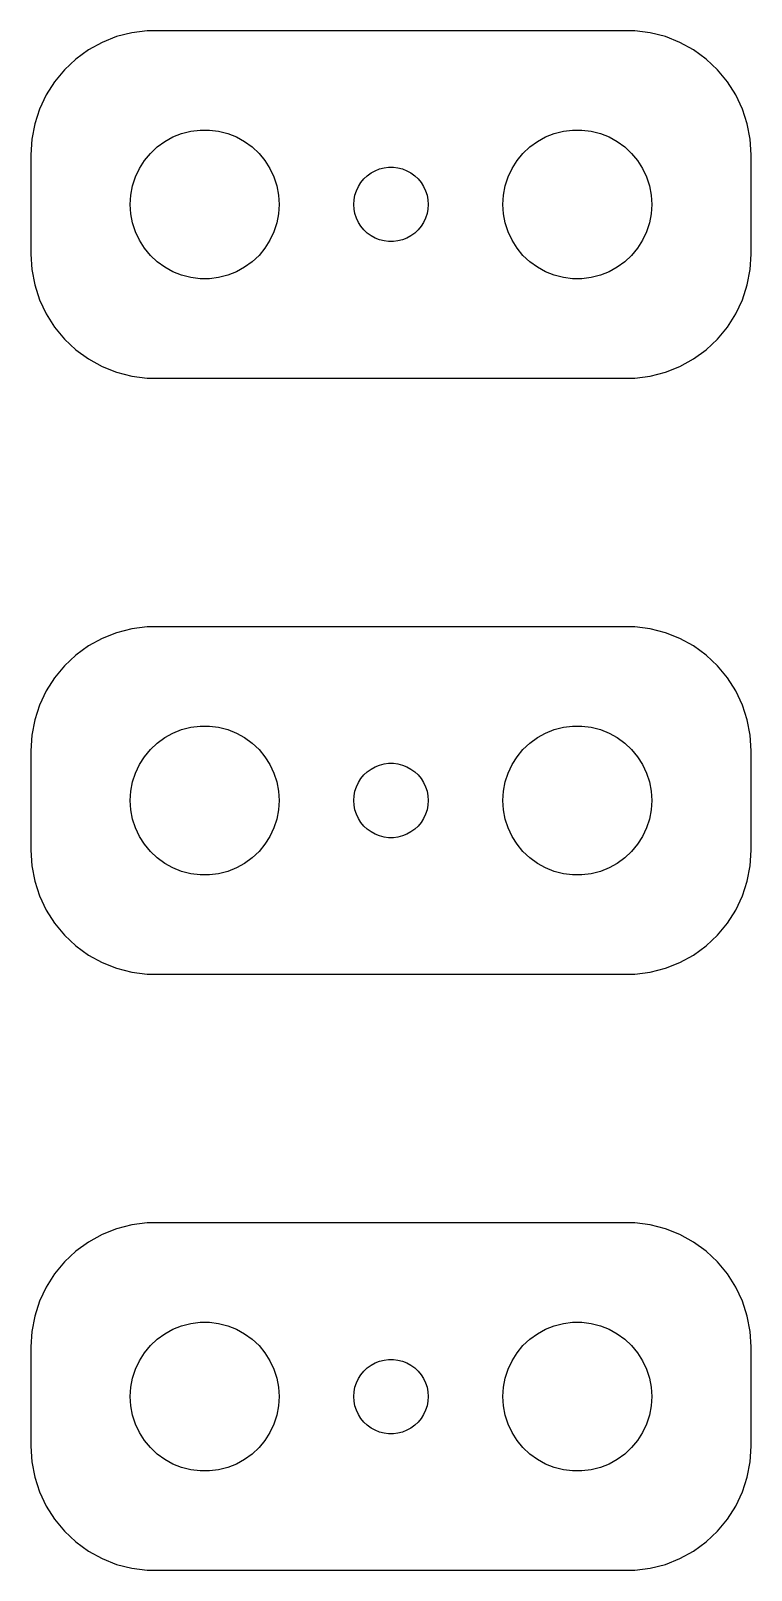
# Model space of a CAD drawing. Header units: metres. Extents: x -14.5 to 14.5, y 41 to 103.
import ezdxf

# ---------------------------------------------------------------- set-up
doc = ezdxf.new("R2010")
doc.units = ezdxf.units.M

msp = doc.modelspace()

# ---------------------------------------------------------------- linework, layer by layer
for p, q in [((-10.4369, 102.911), (-11.0451, 102.755)), ((-9.81395, 102.99), (-10.4369, 102.911)), ((9.81395, 102.99), (-9.81395, 102.99)), ((10.4369, 102.911), (9.81395, 102.99)), ((11.0451, 102.755), (10.4369, 102.911)), ((-11.6289, 102.524), (-12.1791, 102.222)), ((-11.0451, 102.755), (-11.6289, 102.524)), ((11.6289, 102.524), (11.0451, 102.755)), ((12.1791, 102.222), (11.6289, 102.524)), ((-12.6871, 101.853), (-13.1448, 101.423)), ((-12.1791, 102.222), (-12.6871, 101.853)), ((12.6871, 101.853), (12.1791, 102.222)), ((13.1448, 101.423), (12.6871, 101.853)), ((-13.1448, 101.423), (-13.5451, 100.939)), ((13.5451, 100.939), (13.1448, 101.423)), ((-13.8815, 100.409), (-14.1489, 99.8406)), ((-13.5451, 100.939), (-13.8815, 100.409)), ((13.8815, 100.409), (13.5451, 100.939)), ((14.1489, 99.8406), (13.8815, 100.409)), ((-14.1489, 99.8406), (-14.3429, 99.2434)), ((14.3429, 99.2434), (14.1489, 99.8406)), ((-14.3429, 99.2434), (-14.4606, 98.6267)), ((14.4606, 98.6267), (14.3429, 99.2434)), ((-14.4606, 98.6267), (-14.5, 98)), ((-9.10747, 98.533), (-8.77733, 98.7145)), ((-8.77733, 98.7145), (-8.42705, 98.8532)), ((-8.42705, 98.8532), (-8.06213, 98.9469)), ((-8.06213, 98.9469), (-7.68837, 98.9941)), ((-7.68837, 98.9941), (-7.31161, 98.9941)), ((-7.31161, 98.9941), (-6.93785, 98.9469)), ((-6.93785, 98.9469), (-6.57294, 98.8532)), ((-6.57294, 98.8532), (-6.22266, 98.7145)), ((-6.22266, 98.7145), (-5.89252, 98.533)), ((5.89252, 98.533), (6.22266, 98.7145)), ((6.22266, 98.7145), (6.57294, 98.8532)), ((6.57294, 98.8532), (6.93785, 98.9469)), ((6.93785, 98.9469), (7.31161, 98.9941)), ((7.31161, 98.9941), (7.68837, 98.9941)), ((7.68837, 98.9941), (8.06213, 98.9469)), ((8.06213, 98.9469), (8.42705, 98.8532)), ((8.42705, 98.8532), (8.77733, 98.7145)), ((8.77733, 98.7145), (9.10747, 98.533)), ((14.5, 98), (14.4606, 98.6267)), ((-14.5, 98), (-14.5, 94)), ((-9.92705, 97.7634), (-9.6869, 98.0536)), ((-9.6869, 98.0536), (-9.41226, 98.3115)), ((-9.41226, 98.3115), (-9.10747, 98.533)), ((-5.89252, 98.533), (-5.58772, 98.3115)), ((-5.58772, 98.3115), (-5.31308, 98.0536)), ((-5.31308, 98.0536), (-5.07294, 97.7634)), ((5.07294, 97.7634), (5.31308, 98.0536)), ((5.31308, 98.0536), (5.58772, 98.3115)), ((5.58772, 98.3115), (5.89252, 98.533)), ((9.10747, 98.533), (9.41226, 98.3115)), ((9.41226, 98.3115), (9.6869, 98.0536)), ((9.6869, 98.0536), (9.92705, 97.7634)), ((14.5, 94), (14.5, 98)), ((-10.2893, 97.1044), (-10.1289, 97.4453)), ((-10.1289, 97.4453), (-9.92705, 97.7634)), ((-5.07294, 97.7634), (-4.87108, 97.4453)), ((-4.87108, 97.4453), (-4.71066, 97.1044)), ((-0.803726, 97.2665), (-0.638657, 97.3572)), ((-0.638657, 97.3572), (-0.463516, 97.4266)), ((-0.463516, 97.4266), (-0.281067, 97.4734)), ((-0.281067, 97.4734), (-0.094177, 97.497)), ((-0.094177, 97.497), (0.094177, 97.497)), ((0.094177, 97.497), (0.281067, 97.4734)), ((0.281067, 97.4734), (0.463516, 97.4266)), ((0.463516, 97.4266), (0.638657, 97.3572)), ((0.638657, 97.3572), (0.803726, 97.2665)), ((4.71066, 97.1044), (4.87108, 97.4453)), ((4.87108, 97.4453), (5.07294, 97.7634)), ((9.92705, 97.7634), (10.1289, 97.4453)), ((10.1289, 97.4453), (10.2893, 97.1044)), ((-10.4763, 96.376), (-10.4057, 96.7461)), ((-10.4057, 96.7461), (-10.2893, 97.1044)), ((-4.71066, 97.1044), (-4.59424, 96.7461)), ((-4.59424, 96.7461), (-4.52365, 96.376)), ((-1.39465, 96.5522), (-1.31445, 96.7226)), ((-1.31445, 96.7226), (-1.21352, 96.8817)), ((-1.21352, 96.8817), (-1.09344, 97.0268)), ((-1.09344, 97.0268), (-0.956131, 97.1558)), ((-0.956131, 97.1558), (-0.803726, 97.2665)), ((0.803726, 97.2665), (0.956131, 97.1558)), ((0.956131, 97.1558), (1.09344, 97.0268)), ((1.09344, 97.0268), (1.21352, 96.8817)), ((1.21352, 96.8817), (1.31445, 96.7226)), ((1.31445, 96.7226), (1.39465, 96.5522)), ((4.52365, 96.376), (4.59424, 96.7461)), ((4.59424, 96.7461), (4.71066, 97.1044)), ((10.2893, 97.1044), (10.4057, 96.7461)), ((10.4057, 96.7461), (10.4763, 96.376)), ((-10.5, 96), (-10.4763, 96.376)), ((-4.52365, 96.376), (-4.5, 96)), ((-1.5, 96), (-1.48816, 96.188)), ((-1.48816, 96.188), (-1.45287, 96.373)), ((-1.45287, 96.373), (-1.39465, 96.5522)), ((1.39465, 96.5522), (1.45287, 96.373)), ((1.45287, 96.373), (1.48816, 96.188)), ((1.48816, 96.188), (1.5, 96)), ((4.5, 96), (4.52365, 96.376)), ((10.4763, 96.376), (10.5, 96)), ((-10.4763, 95.624), (-10.5, 96)), ((-10.4057, 95.2539), (-10.4763, 95.624)), ((-4.52365, 95.624), (-4.59424, 95.2539)), ((-4.5, 96), (-4.52365, 95.624)), ((-1.48816, 95.812), (-1.5, 96)), ((-1.45287, 95.627), (-1.48816, 95.812)), ((-1.39465, 95.4478), (-1.45287, 95.627)), ((1.45287, 95.627), (1.39465, 95.4478)), ((1.48816, 95.812), (1.45287, 95.627)), ((1.5, 96), (1.48816, 95.812)), ((4.52365, 95.624), (4.5, 96)), ((4.59424, 95.2539), (4.52365, 95.624)), ((10.4763, 95.624), (10.4057, 95.2539)), ((10.5, 96), (10.4763, 95.624)), ((-10.2893, 94.8956), (-10.4057, 95.2539)), ((-10.1289, 94.5547), (-10.2893, 94.8956)), ((-4.71066, 94.8956), (-4.87108, 94.5547)), ((-4.59424, 95.2539), (-4.71066, 94.8956)), ((-1.31445, 95.2774), (-1.39465, 95.4478)), ((-1.21352, 95.1183), (-1.31445, 95.2774)), ((-1.09344, 94.9732), (-1.21352, 95.1183)), ((-0.956131, 94.8442), (-1.09344, 94.9732)), ((-0.803726, 94.7335), (-0.956131, 94.8442)), ((0.956131, 94.8442), (0.803726, 94.7335)), ((1.09344, 94.9732), (0.956131, 94.8442)), ((1.21352, 95.1183), (1.09344, 94.9732)), ((1.31445, 95.2774), (1.21352, 95.1183)), ((1.39465, 95.4478), (1.31445, 95.2774)), ((4.71066, 94.8956), (4.59424, 95.2539)), ((4.87108, 94.5547), (4.71066, 94.8956)), ((10.2893, 94.8956), (10.1289, 94.5547)), ((10.4057, 95.2539), (10.2893, 94.8956)), ((-9.92705, 94.2366), (-10.1289, 94.5547)), ((-9.6869, 93.9464), (-9.92705, 94.2366)), ((-5.07294, 94.2366), (-5.31308, 93.9464)), ((-4.87108, 94.5547), (-5.07294, 94.2366)), ((-0.638657, 94.6428), (-0.803726, 94.7335)), ((-0.463516, 94.5734), (-0.638657, 94.6428)), ((-0.281067, 94.5266), (-0.463516, 94.5734)), ((-0.094177, 94.503), (-0.281067, 94.5266)), ((0.094177, 94.503), (-0.094177, 94.503)), ((0.281067, 94.5266), (0.094177, 94.503)), ((0.463516, 94.5734), (0.281067, 94.5266)), ((0.638657, 94.6428), (0.463516, 94.5734)), ((0.803726, 94.7335), (0.638657, 94.6428)), ((5.07294, 94.2366), (4.87108, 94.5547)), ((5.31308, 93.9464), (5.07294, 94.2366)), ((9.92705, 94.2366), (9.6869, 93.9464)), ((10.1289, 94.5547), (9.92705, 94.2366)), ((-14.5, 94), (-14.4606, 93.3733)), ((-9.41226, 93.6885), (-9.6869, 93.9464)), ((-9.10747, 93.467), (-9.41226, 93.6885)), ((-5.58772, 93.6885), (-5.89252, 93.467)), ((-5.31308, 93.9464), (-5.58772, 93.6885)), ((5.58772, 93.6885), (5.31308, 93.9464)), ((5.89252, 93.467), (5.58772, 93.6885)), ((9.41226, 93.6885), (9.10747, 93.467)), ((9.6869, 93.9464), (9.41226, 93.6885)), ((14.4606, 93.3733), (14.5, 94)), ((-14.4606, 93.3733), (-14.3429, 92.7566)), ((-8.77733, 93.2855), (-9.10747, 93.467)), ((-8.42705, 93.1468), (-8.77733, 93.2855)), ((-8.06213, 93.0531), (-8.42705, 93.1468)), ((-7.68837, 93.0059), (-8.06213, 93.0531)), ((-7.31161, 93.0059), (-7.68837, 93.0059)), ((-6.93785, 93.0531), (-7.31161, 93.0059)), ((-6.57294, 93.1468), (-6.93785, 93.0531)), ((-6.22266, 93.2855), (-6.57294, 93.1468)), ((-5.89252, 93.467), (-6.22266, 93.2855)), ((6.22266, 93.2855), (5.89252, 93.467)), ((6.57294, 93.1468), (6.22266, 93.2855)), ((6.93785, 93.0531), (6.57294, 93.1468)), ((7.31161, 93.0059), (6.93785, 93.0531)), ((7.68837, 93.0059), (7.31161, 93.0059)), ((8.06213, 93.0531), (7.68837, 93.0059)), ((8.42705, 93.1468), (8.06213, 93.0531)), ((8.77733, 93.2855), (8.42705, 93.1468)), ((9.10747, 93.467), (8.77733, 93.2855)), ((14.3429, 92.7566), (14.4606, 93.3733)), ((-14.3429, 92.7566), (-14.1489, 92.1594)), ((14.1489, 92.1594), (14.3429, 92.7566)), ((-14.1489, 92.1594), (-13.8815, 91.5912)), ((13.8815, 91.5912), (14.1489, 92.1594)), ((-13.8815, 91.5912), (-13.5451, 91.0611)), ((13.5451, 91.0611), (13.8815, 91.5912)), ((-13.5451, 91.0611), (-13.1448, 90.5773)), ((-13.1448, 90.5773), (-12.6871, 90.1474)), ((12.6871, 90.1474), (13.1448, 90.5773)), ((13.1448, 90.5773), (13.5451, 91.0611)), ((-12.6871, 90.1474), (-12.1791, 89.7784)), ((12.1791, 89.7784), (12.6871, 90.1474)), ((-12.1791, 89.7784), (-11.6289, 89.4759)), ((-11.6289, 89.4759), (-11.0451, 89.2447)), ((11.0451, 89.2447), (11.6289, 89.4759)), ((11.6289, 89.4759), (12.1791, 89.7784)), ((-11.0451, 89.2447), (-10.4369, 89.0886)), ((-10.4369, 89.0886), (-9.81395, 89.0099)), ((-9.81395, 89.0099), (9.81395, 89.0099)), ((9.81395, 89.0099), (10.4369, 89.0886)), ((10.4369, 89.0886), (11.0451, 89.2447)), ((-11.0451, 78.7553), (-11.6289, 78.5241)), ((-10.4369, 78.9114), (-11.0451, 78.7553)), ((-9.81395, 78.9901), (-10.4369, 78.9114)), ((9.81395, 78.9901), (-9.81395, 78.9901)), ((10.4369, 78.9114), (9.81395, 78.9901)), ((11.0451, 78.7553), (10.4369, 78.9114)), ((11.6289, 78.5241), (11.0451, 78.7553)), ((-12.1791, 78.2216), (-12.6871, 77.8526)), ((-11.6289, 78.5241), (-12.1791, 78.2216)), ((12.1791, 78.2216), (11.6289, 78.5241)), ((12.6871, 77.8526), (12.1791, 78.2216)), ((-12.6871, 77.8526), (-13.1448, 77.4227)), ((13.1448, 77.4227), (12.6871, 77.8526)), ((-13.5451, 76.9389), (-13.8815, 76.4088)), ((-13.1448, 77.4227), (-13.5451, 76.9389)), ((13.5451, 76.9389), (13.1448, 77.4227)), ((13.8815, 76.4088), (13.5451, 76.9389)), ((-13.8815, 76.4088), (-14.1489, 75.8406)), ((14.1489, 75.8406), (13.8815, 76.4088)), ((-14.1489, 75.8406), (-14.3429, 75.2434)), ((14.3429, 75.2434), (14.1489, 75.8406)), ((-14.3429, 75.2434), (-14.4606, 74.6267)), ((14.4606, 74.6267), (14.3429, 75.2434)), ((-14.4606, 74.6267), (-14.5, 74)), ((-9.41226, 74.3115), (-9.10747, 74.533)), ((-9.10747, 74.533), (-8.77733, 74.7145)), ((-8.77733, 74.7145), (-8.42705, 74.8532)), ((-8.42705, 74.8532), (-8.06213, 74.9469)), ((-8.06213, 74.9469), (-7.68837, 74.9941)), ((-7.68837, 74.9941), (-7.31161, 74.9941)), ((-7.31161, 74.9941), (-6.93785, 74.9469)), ((-6.93785, 74.9469), (-6.57294, 74.8532)), ((-6.57294, 74.8532), (-6.22266, 74.7145)), ((-6.22266, 74.7145), (-5.89252, 74.533)), ((-5.89252, 74.533), (-5.58772, 74.3115)), ((5.58772, 74.3115), (5.89252, 74.533)), ((5.89252, 74.533), (6.22266, 74.7145)), ((6.22266, 74.7145), (6.57294, 74.8532)), ((6.57294, 74.8532), (6.93785, 74.9469)), ((6.93785, 74.9469), (7.31161, 74.9941)), ((7.31161, 74.9941), (7.68837, 74.9941)), ((7.68837, 74.9941), (8.06213, 74.9469)), ((8.06213, 74.9469), (8.42705, 74.8532)), ((8.42705, 74.8532), (8.77733, 74.7145)), ((8.77733, 74.7145), (9.10747, 74.533)), ((9.10747, 74.533), (9.41226, 74.3115)), ((14.5, 74), (14.4606, 74.6267)), ((-14.5, 74), (-14.5, 70)), ((-10.1289, 73.4453), (-9.92705, 73.7634)), ((-9.92705, 73.7634), (-9.6869, 74.0536)), ((-9.6869, 74.0536), (-9.41226, 74.3115)), ((-5.58772, 74.3115), (-5.31308, 74.0536)), ((-5.31308, 74.0536), (-5.07294, 73.7634)), ((-5.07294, 73.7634), (-4.87108, 73.4453)), ((4.87108, 73.4453), (5.07294, 73.7634)), ((5.07294, 73.7634), (5.31308, 74.0536)), ((5.31308, 74.0536), (5.58772, 74.3115)), ((9.41226, 74.3115), (9.6869, 74.0536)), ((9.6869, 74.0536), (9.92705, 73.7634)), ((9.92705, 73.7634), (10.1289, 73.4453)), ((14.5, 70), (14.5, 74)), ((-10.2893, 73.1044), (-10.1289, 73.4453)), ((-4.87108, 73.4453), (-4.71066, 73.1044)), ((-1.09344, 73.0268), (-0.956131, 73.1558)), ((-0.956131, 73.1558), (-0.803726, 73.2665)), ((-0.803726, 73.2665), (-0.638657, 73.3572)), ((-0.638657, 73.3572), (-0.463516, 73.4266)), ((-0.463516, 73.4266), (-0.281067, 73.4734)), ((-0.281067, 73.4734), (-0.094177, 73.497)), ((-0.094177, 73.497), (0.094177, 73.497)), ((0.094177, 73.497), (0.281067, 73.4734)), ((0.281067, 73.4734), (0.463516, 73.4266)), ((0.463516, 73.4266), (0.638657, 73.3572)), ((0.638657, 73.3572), (0.803726, 73.2665)), ((0.803726, 73.2665), (0.956131, 73.1558)), ((0.956131, 73.1558), (1.09344, 73.0268)), ((4.71066, 73.1044), (4.87108, 73.4453)), ((10.1289, 73.4453), (10.2893, 73.1044)), ((-10.4763, 72.376), (-10.4057, 72.7461)), ((-10.4057, 72.7461), (-10.2893, 73.1044)), ((-4.71066, 73.1044), (-4.59424, 72.7461)), ((-4.59424, 72.7461), (-4.52365, 72.376)), ((-1.45287, 72.373), (-1.39465, 72.5522)), ((-1.39465, 72.5522), (-1.31445, 72.7226)), ((-1.31445, 72.7226), (-1.21352, 72.8817)), ((-1.21352, 72.8817), (-1.09344, 73.0268)), ((1.09344, 73.0268), (1.21352, 72.8817)), ((1.21352, 72.8817), (1.31445, 72.7226)), ((1.31445, 72.7226), (1.39465, 72.5522)), ((1.39465, 72.5522), (1.45287, 72.373)), ((4.52365, 72.376), (4.59424, 72.7461)), ((4.59424, 72.7461), (4.71066, 73.1044)), ((10.2893, 73.1044), (10.4057, 72.7461)), ((10.4057, 72.7461), (10.4763, 72.376)), ((-10.5, 72), (-10.4763, 72.376)), ((-10.4763, 71.624), (-10.5, 72)), ((-4.52365, 72.376), (-4.5, 72)), ((-4.5, 72), (-4.52365, 71.624)), ((-1.5, 72), (-1.48816, 72.188)), ((-1.48816, 71.812), (-1.5, 72)), ((-1.48816, 72.188), (-1.45287, 72.373)), ((1.45287, 72.373), (1.48816, 72.188)), ((1.48816, 72.188), (1.5, 72)), ((1.5, 72), (1.48816, 71.812)), ((4.5, 72), (4.52365, 72.376)), ((4.52365, 71.624), (4.5, 72)), ((10.4763, 72.376), (10.5, 72)), ((10.5, 72), (10.4763, 71.624)), ((-10.4057, 71.2539), (-10.4763, 71.624)), ((-4.52365, 71.624), (-4.59424, 71.2539)), ((-1.45287, 71.627), (-1.48816, 71.812)), ((-1.39465, 71.4478), (-1.45287, 71.627)), ((-1.31445, 71.2774), (-1.39465, 71.4478)), ((-1.21352, 71.1183), (-1.31445, 71.2774)), ((1.31445, 71.2774), (1.21352, 71.1183)), ((1.39465, 71.4478), (1.31445, 71.2774)), ((1.45287, 71.627), (1.39465, 71.4478)), ((1.48816, 71.812), (1.45287, 71.627)), ((4.59424, 71.2539), (4.52365, 71.624)), ((10.4763, 71.624), (10.4057, 71.2539)), ((-10.2893, 70.8956), (-10.4057, 71.2539)), ((-10.1289, 70.5547), (-10.2893, 70.8956)), ((-4.71066, 70.8956), (-4.87108, 70.5547)), ((-4.59424, 71.2539), (-4.71066, 70.8956)), ((-1.09344, 70.9732), (-1.21352, 71.1183)), ((-0.956131, 70.8442), (-1.09344, 70.9732)), ((-0.803726, 70.7335), (-0.956131, 70.8442)), ((-0.638657, 70.6428), (-0.803726, 70.7335)), ((0.803726, 70.7335), (0.638657, 70.6428)), ((0.956131, 70.8442), (0.803726, 70.7335)), ((1.09344, 70.9732), (0.956131, 70.8442)), ((1.21352, 71.1183), (1.09344, 70.9732)), ((4.71066, 70.8956), (4.59424, 71.2539)), ((4.87108, 70.5547), (4.71066, 70.8956)), ((10.2893, 70.8956), (10.1289, 70.5547)), ((10.4057, 71.2539), (10.2893, 70.8956)), ((-9.92705, 70.2366), (-10.1289, 70.5547)), ((-9.6869, 69.9464), (-9.92705, 70.2366)), ((-5.07294, 70.2366), (-5.31308, 69.9464)), ((-4.87108, 70.5547), (-5.07294, 70.2366)), ((-0.463516, 70.5734), (-0.638657, 70.6428)), ((-0.281067, 70.5266), (-0.463516, 70.5734)), ((-0.094177, 70.503), (-0.281067, 70.5266)), ((0.094177, 70.503), (-0.094177, 70.503)), ((0.281067, 70.5266), (0.094177, 70.503)), ((0.463516, 70.5734), (0.281067, 70.5266)), ((0.638657, 70.6428), (0.463516, 70.5734)), ((5.07294, 70.2366), (4.87108, 70.5547)), ((5.31308, 69.9464), (5.07294, 70.2366)), ((9.92705, 70.2366), (9.6869, 69.9464)), ((10.1289, 70.5547), (9.92705, 70.2366)), ((-14.5, 70), (-14.4606, 69.3733)), ((-9.41226, 69.6885), (-9.6869, 69.9464)), ((-9.10747, 69.467), (-9.41226, 69.6885)), ((-8.77733, 69.2855), (-9.10747, 69.467)), ((-5.89252, 69.467), (-6.22266, 69.2855)), ((-5.58772, 69.6885), (-5.89252, 69.467)), ((-5.31308, 69.9464), (-5.58772, 69.6885)), ((5.58772, 69.6885), (5.31308, 69.9464)), ((5.89252, 69.467), (5.58772, 69.6885)), ((6.22266, 69.2855), (5.89252, 69.467)), ((9.10747, 69.467), (8.77733, 69.2855)), ((9.41226, 69.6885), (9.10747, 69.467)), ((9.6869, 69.9464), (9.41226, 69.6885)), ((14.4606, 69.3733), (14.5, 70)), ((-14.4606, 69.3733), (-14.3429, 68.7566)), ((-8.42705, 69.1468), (-8.77733, 69.2855)), ((-8.06213, 69.0531), (-8.42705, 69.1468)), ((-7.68837, 69.0059), (-8.06213, 69.0531)), ((-7.31161, 69.0059), (-7.68837, 69.0059)), ((-6.93785, 69.0531), (-7.31161, 69.0059)), ((-6.57294, 69.1468), (-6.93785, 69.0531)), ((-6.22266, 69.2855), (-6.57294, 69.1468)), ((6.57294, 69.1468), (6.22266, 69.2855)), ((6.93785, 69.0531), (6.57294, 69.1468)), ((7.31161, 69.0059), (6.93785, 69.0531)), ((7.68837, 69.0059), (7.31161, 69.0059)), ((8.06213, 69.0531), (7.68837, 69.0059)), ((8.42705, 69.1468), (8.06213, 69.0531)), ((8.77733, 69.2855), (8.42705, 69.1468)), ((14.3429, 68.7566), (14.4606, 69.3733)), ((-14.3429, 68.7566), (-14.1489, 68.1594)), ((14.1489, 68.1594), (14.3429, 68.7566)), ((-14.1489, 68.1594), (-13.8815, 67.5912)), ((-13.8815, 67.5912), (-13.5451, 67.0611)), ((13.5451, 67.0611), (13.8815, 67.5912)), ((13.8815, 67.5912), (14.1489, 68.1594)), ((-13.5451, 67.0611), (-13.1448, 66.5773)), ((13.1448, 66.5773), (13.5451, 67.0611)), ((-13.1448, 66.5773), (-12.6871, 66.1474)), ((12.6871, 66.1474), (13.1448, 66.5773)), ((-12.6871, 66.1474), (-12.1791, 65.7784)), ((-12.1791, 65.7784), (-11.6289, 65.4759)), ((11.6289, 65.4759), (12.1791, 65.7784)), ((12.1791, 65.7784), (12.6871, 66.1474)), ((-11.6289, 65.4759), (-11.0451, 65.2447)), ((-11.0451, 65.2447), (-10.4369, 65.0886)), ((-10.4369, 65.0886), (-9.81395, 65.0099)), ((9.81395, 65.0099), (10.4369, 65.0886)), ((10.4369, 65.0886), (11.0451, 65.2447)), ((11.0451, 65.2447), (11.6289, 65.4759)), ((-9.81395, 65.0099), (9.81395, 65.0099)), ((-11.0451, 54.7553), (-11.6289, 54.5241)), ((-10.4369, 54.9114), (-11.0451, 54.7553)), ((-9.81395, 54.9901), (-10.4369, 54.9114)), ((9.81395, 54.9901), (-9.81395, 54.9901)), ((10.4369, 54.9114), (9.81395, 54.9901)), ((11.0451, 54.7553), (10.4369, 54.9114)), ((11.6289, 54.5241), (11.0451, 54.7553)), ((-12.1791, 54.2216), (-12.6871, 53.8526)), ((-11.6289, 54.5241), (-12.1791, 54.2216)), ((12.1791, 54.2216), (11.6289, 54.5241)), ((12.6871, 53.8526), (12.1791, 54.2216)), ((-13.1448, 53.4227), (-13.5451, 52.9389)), ((-12.6871, 53.8526), (-13.1448, 53.4227)), ((13.1448, 53.4227), (12.6871, 53.8526)), ((13.5451, 52.9389), (13.1448, 53.4227)), ((-13.5451, 52.9389), (-13.8815, 52.4088)), ((13.8815, 52.4088), (13.5451, 52.9389)), ((-13.8815, 52.4088), (-14.1489, 51.8406)), ((14.1489, 51.8406), (13.8815, 52.4088)), ((-14.1489, 51.8406), (-14.3429, 51.2434)), ((14.3429, 51.2434), (14.1489, 51.8406)), ((-14.3429, 51.2434), (-14.4606, 50.6267)), ((-8.77733, 50.7145), (-8.42705, 50.8532)), ((-8.42705, 50.8532), (-8.06213, 50.9469)), ((-8.06213, 50.9469), (-7.68837, 50.9941)), ((-7.68837, 50.9941), (-7.31161, 50.9941)), ((-7.31161, 50.9941), (-6.93785, 50.9469)), ((-6.93785, 50.9469), (-6.57294, 50.8532)), ((-6.57294, 50.8532), (-6.22266, 50.7145)), ((6.22266, 50.7145), (6.57294, 50.8532)), ((6.57294, 50.8532), (6.93785, 50.9469)), ((6.93785, 50.9469), (7.31161, 50.9941)), ((7.31161, 50.9941), (7.68837, 50.9941)), ((7.68837, 50.9941), (8.06213, 50.9469)), ((8.06213, 50.9469), (8.42705, 50.8532)), ((8.42705, 50.8532), (8.77733, 50.7145)), ((14.4606, 50.6267), (14.3429, 51.2434)), ((-14.4606, 50.6267), (-14.5, 50)), ((-9.6869, 50.0536), (-9.41226, 50.3115)), ((-9.41226, 50.3115), (-9.10747, 50.533)), ((-9.10747, 50.533), (-8.77733, 50.7145)), ((-6.22266, 50.7145), (-5.89252, 50.533)), ((-5.89252, 50.533), (-5.58772, 50.3115)), ((-5.58772, 50.3115), (-5.31308, 50.0536)), ((5.31308, 50.0536), (5.58772, 50.3115)), ((5.58772, 50.3115), (5.89252, 50.533)), ((5.89252, 50.533), (6.22266, 50.7145)), ((8.77733, 50.7145), (9.10747, 50.533)), ((9.10747, 50.533), (9.41226, 50.3115)), ((9.41226, 50.3115), (9.6869, 50.0536)), ((14.5, 50), (14.4606, 50.6267)), ((-14.5, 50), (-14.5, 46)), ((-10.1289, 49.4453), (-9.92705, 49.7634)), ((-9.92705, 49.7634), (-9.6869, 50.0536)), ((-5.31308, 50.0536), (-5.07294, 49.7634)), ((-5.07294, 49.7634), (-4.87108, 49.4453)), ((4.87108, 49.4453), (5.07294, 49.7634)), ((5.07294, 49.7634), (5.31308, 50.0536)), ((9.6869, 50.0536), (9.92705, 49.7634)), ((9.92705, 49.7634), (10.1289, 49.4453)), ((14.5, 46), (14.5, 50)), ((-10.4057, 48.7461), (-10.2893, 49.1044)), ((-10.2893, 49.1044), (-10.1289, 49.4453)), ((-4.87108, 49.4453), (-4.71066, 49.1044)), ((-4.71066, 49.1044), (-4.59424, 48.7461)), ((-1.21352, 48.8817), (-1.09344, 49.0268)), ((-1.09344, 49.0268), (-0.956131, 49.1558)), ((-0.956131, 49.1558), (-0.803726, 49.2665)), ((-0.803726, 49.2665), (-0.638657, 49.3572)), ((-0.638657, 49.3572), (-0.463516, 49.4266)), ((-0.463516, 49.4266), (-0.281067, 49.4734)), ((-0.281067, 49.4734), (-0.094177, 49.497)), ((-0.094177, 49.497), (0.094177, 49.497)), ((0.094177, 49.497), (0.281067, 49.4734)), ((0.281067, 49.4734), (0.463516, 49.4266)), ((0.463516, 49.4266), (0.638657, 49.3572)), ((0.638657, 49.3572), (0.803726, 49.2665)), ((0.803726, 49.2665), (0.956131, 49.1558)), ((0.956131, 49.1558), (1.09344, 49.0268)), ((1.09344, 49.0268), (1.21352, 48.8817)), ((4.59424, 48.7461), (4.71066, 49.1044)), ((4.71066, 49.1044), (4.87108, 49.4453)), ((10.1289, 49.4453), (10.2893, 49.1044)), ((10.2893, 49.1044), (10.4057, 48.7461)), ((-10.5, 48), (-10.4763, 48.376)), ((-10.4763, 48.376), (-10.4057, 48.7461)), ((-4.59424, 48.7461), (-4.52365, 48.376)), ((-4.52365, 48.376), (-4.5, 48)), ((-1.48816, 48.188), (-1.45287, 48.373)), ((-1.45287, 48.373), (-1.39465, 48.5522)), ((-1.39465, 48.5522), (-1.31445, 48.7226)), ((-1.31445, 48.7226), (-1.21352, 48.8817)), ((1.21352, 48.8817), (1.31445, 48.7226)), ((1.31445, 48.7226), (1.39465, 48.5522)), ((1.39465, 48.5522), (1.45287, 48.373)), ((1.45287, 48.373), (1.48816, 48.188)), ((4.5, 48), (4.52365, 48.376)), ((4.52365, 48.376), (4.59424, 48.7461)), ((10.4057, 48.7461), (10.4763, 48.376)), ((10.4763, 48.376), (10.5, 48)), ((-10.4763, 47.624), (-10.5, 48)), ((-4.5, 48), (-4.52365, 47.624)), ((-1.5, 48), (-1.48816, 48.188)), ((-1.48816, 47.812), (-1.5, 48)), ((-1.45287, 47.627), (-1.48816, 47.812)), ((1.48816, 47.812), (1.45287, 47.627)), ((1.48816, 48.188), (1.5, 48)), ((1.5, 48), (1.48816, 47.812)), ((4.52365, 47.624), (4.5, 48)), ((10.5, 48), (10.4763, 47.624)), ((-10.4057, 47.2539), (-10.4763, 47.624)), ((-10.2893, 46.8956), (-10.4057, 47.2539)), ((-4.59424, 47.2539), (-4.71066, 46.8956)), ((-4.52365, 47.624), (-4.59424, 47.2539)), ((-1.39465, 47.4478), (-1.45287, 47.627)), ((-1.31445, 47.2774), (-1.39465, 47.4478)), ((-1.21352, 47.1183), (-1.31445, 47.2774)), ((-1.09344, 46.9732), (-1.21352, 47.1183)), ((1.21352, 47.1183), (1.09344, 46.9732)), ((1.31445, 47.2774), (1.21352, 47.1183)), ((1.39465, 47.4478), (1.31445, 47.2774)), ((1.45287, 47.627), (1.39465, 47.4478)), ((4.59424, 47.2539), (4.52365, 47.624)), ((4.71066, 46.8956), (4.59424, 47.2539)), ((10.4057, 47.2539), (10.2893, 46.8956)), ((10.4763, 47.624), (10.4057, 47.2539)), ((-10.1289, 46.5547), (-10.2893, 46.8956)), ((-9.92705, 46.2366), (-10.1289, 46.5547)), ((-4.87108, 46.5547), (-5.07294, 46.2366)), ((-4.71066, 46.8956), (-4.87108, 46.5547)), ((-0.956131, 46.8442), (-1.09344, 46.9732)), ((-0.803726, 46.7335), (-0.956131, 46.8442)), ((-0.638657, 46.6428), (-0.803726, 46.7335)), ((-0.463516, 46.5734), (-0.638657, 46.6428)), ((-0.281067, 46.5266), (-0.463516, 46.5734)), ((-0.094177, 46.503), (-0.281067, 46.5266)), ((0.094177, 46.503), (-0.094177, 46.503)), ((0.281067, 46.5266), (0.094177, 46.503)), ((0.463516, 46.5734), (0.281067, 46.5266)), ((0.638657, 46.6428), (0.463516, 46.5734)), ((0.803726, 46.7335), (0.638657, 46.6428)), ((0.956131, 46.8442), (0.803726, 46.7335)), ((1.09344, 46.9732), (0.956131, 46.8442)), ((4.87108, 46.5547), (4.71066, 46.8956)), ((5.07294, 46.2366), (4.87108, 46.5547)), ((10.1289, 46.5547), (9.92705, 46.2366)), ((10.2893, 46.8956), (10.1289, 46.5547)), ((-14.5, 46), (-14.4606, 45.3733)), ((-9.6869, 45.9464), (-9.92705, 46.2366)), ((-9.41226, 45.6885), (-9.6869, 45.9464)), ((-5.31308, 45.9464), (-5.58772, 45.6885)), ((-5.07294, 46.2366), (-5.31308, 45.9464)), ((5.31308, 45.9464), (5.07294, 46.2366)), ((5.58772, 45.6885), (5.31308, 45.9464)), ((9.6869, 45.9464), (9.41226, 45.6885)), ((9.92705, 46.2366), (9.6869, 45.9464)), ((14.4606, 45.3733), (14.5, 46)), ((-14.4606, 45.3733), (-14.3429, 44.7566)), ((-9.10747, 45.467), (-9.41226, 45.6885)), ((-8.77733, 45.2855), (-9.10747, 45.467)), ((-8.42705, 45.1468), (-8.77733, 45.2855)), ((-6.22266, 45.2855), (-6.57294, 45.1468)), ((-5.89252, 45.467), (-6.22266, 45.2855)), ((-5.58772, 45.6885), (-5.89252, 45.467)), ((5.89252, 45.467), (5.58772, 45.6885)), ((6.22266, 45.2855), (5.89252, 45.467)), ((6.57294, 45.1468), (6.22266, 45.2855)), ((8.77733, 45.2855), (8.42705, 45.1468)), ((9.10747, 45.467), (8.77733, 45.2855)), ((9.41226, 45.6885), (9.10747, 45.467)), ((14.3429, 44.7566), (14.4606, 45.3733)), ((-14.3429, 44.7566), (-14.1489, 44.1594)), ((-8.06213, 45.0531), (-8.42705, 45.1468)), ((-7.68837, 45.0059), (-8.06213, 45.0531)), ((-7.31161, 45.0059), (-7.68837, 45.0059)), ((-6.93785, 45.0531), (-7.31161, 45.0059)), ((-6.57294, 45.1468), (-6.93785, 45.0531)), ((6.93785, 45.0531), (6.57294, 45.1468)), ((7.31161, 45.0059), (6.93785, 45.0531)), ((7.68837, 45.0059), (7.31161, 45.0059)), ((8.06213, 45.0531), (7.68837, 45.0059)), ((8.42705, 45.1468), (8.06213, 45.0531)), ((14.1489, 44.1594), (14.3429, 44.7566)), ((-14.1489, 44.1594), (-13.8815, 43.5912)), ((13.8815, 43.5912), (14.1489, 44.1594)), ((-13.8815, 43.5912), (-13.5451, 43.0611)), ((13.5451, 43.0611), (13.8815, 43.5912)), ((-13.5451, 43.0611), (-13.1448, 42.5773)), ((13.1448, 42.5773), (13.5451, 43.0611)), ((-13.1448, 42.5773), (-12.6871, 42.1474)), ((-12.6871, 42.1474), (-12.1791, 41.7784)), ((12.1791, 41.7784), (12.6871, 42.1474)), ((12.6871, 42.1474), (13.1448, 42.5773)), ((-12.1791, 41.7784), (-11.6289, 41.4759)), ((11.6289, 41.4759), (12.1791, 41.7784)), ((-11.6289, 41.4759), (-11.0451, 41.2447)), ((-11.0451, 41.2447), (-10.4369, 41.0886)), ((-10.4369, 41.0886), (-9.81395, 41.0099)), ((-9.81395, 41.0099), (9.81395, 41.0099)), ((9.81395, 41.0099), (10.4369, 41.0886)), ((10.4369, 41.0886), (11.0451, 41.2447)), ((11.0451, 41.2447), (11.6289, 41.4759))]:
    msp.add_line(p, q)

doc.saveas('drawing.dxf')
